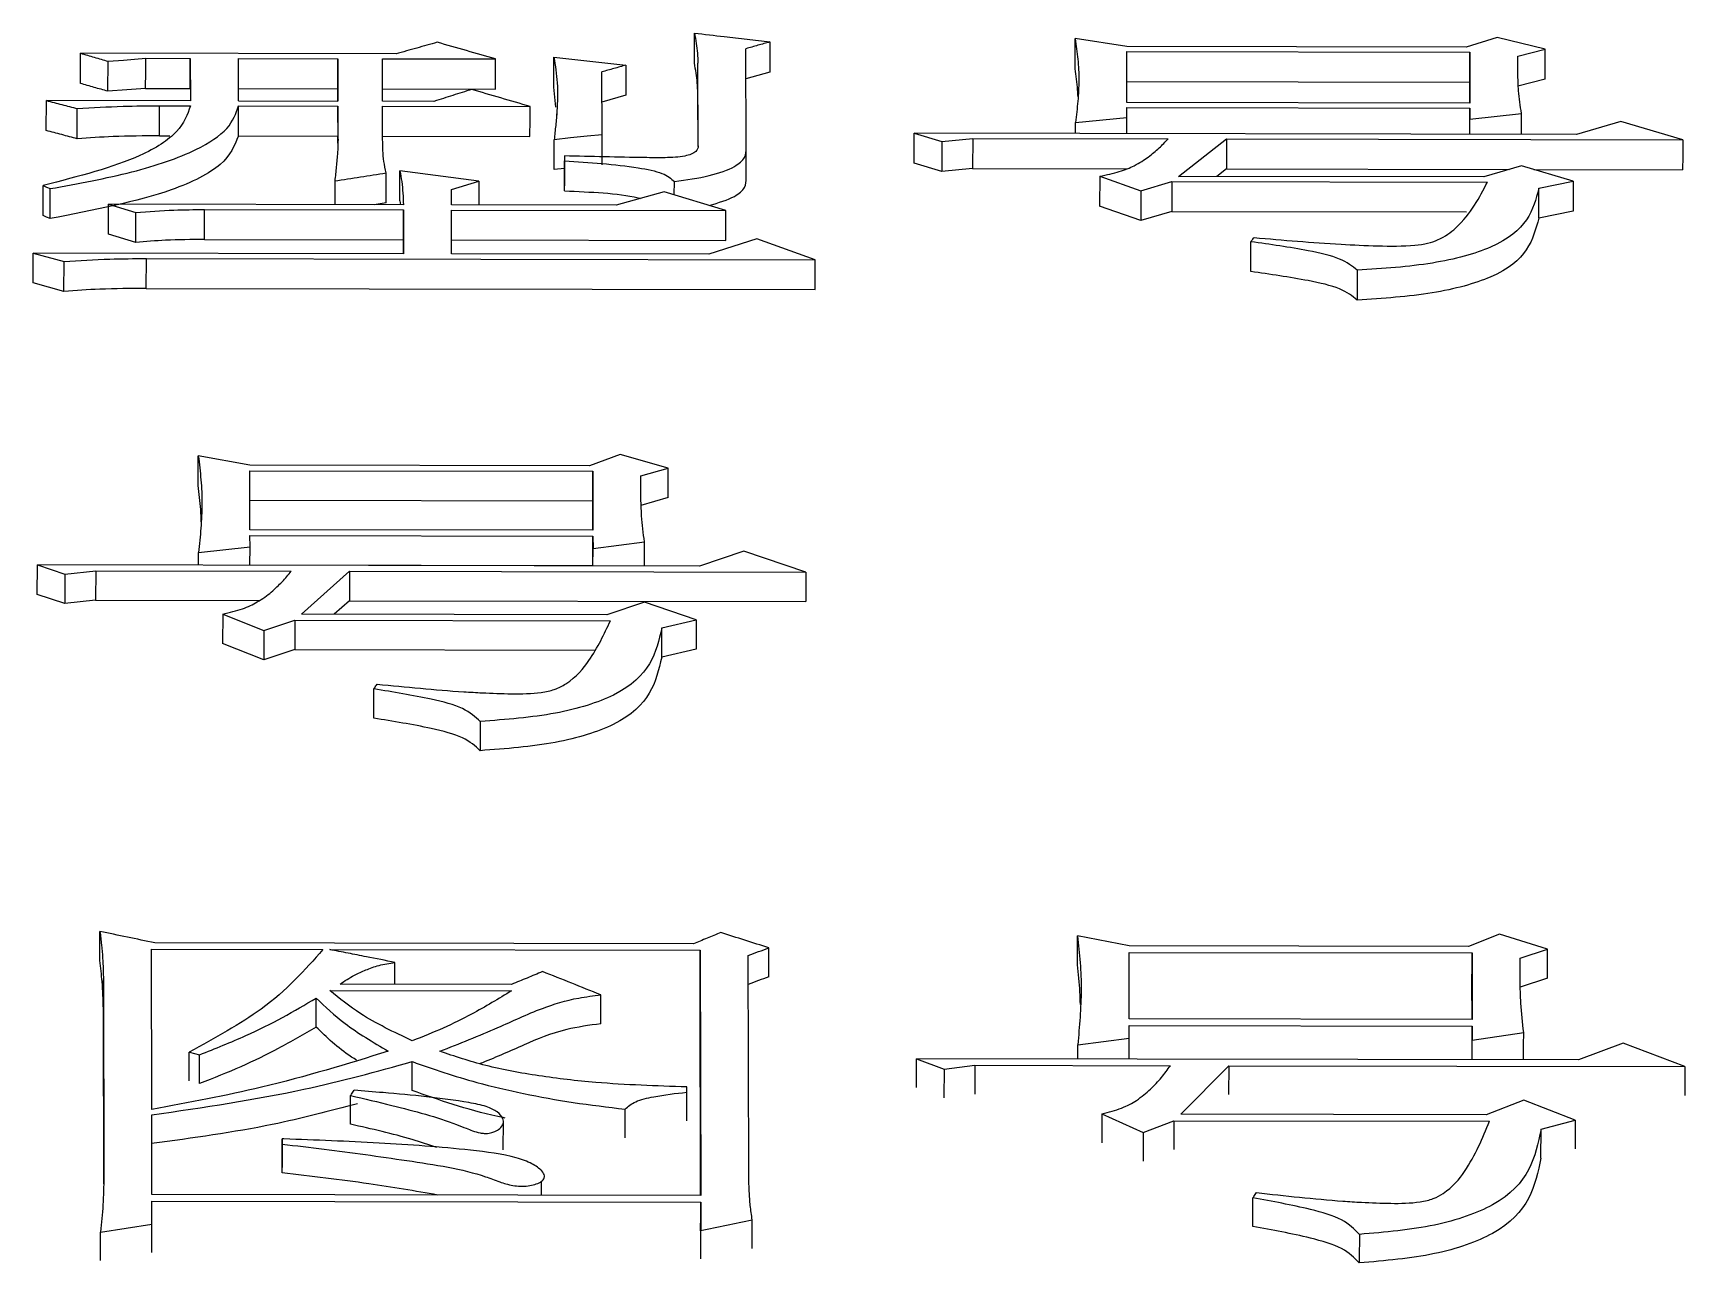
# Model space of a CAD drawing. Header units: millimetres. Extents: x 2271 to 4415, y 823 to 2339.
# Drawn here: x 2764.81 to 2770.02, y 2148.13 to 2152 of the extents above; entities that cross this region are included whole.
import ezdxf

# ---------------------------------------------------------------- set-up
doc = ezdxf.new("R2010")
doc.units = ezdxf.units.MM

msp = doc.modelspace()

# ---------------------------------------------------------------- linework, layer by layer
at = {"color": 7, "linetype": 'Continuous', "lineweight": 25}
for p, q in [((2767.0615, 2151.6407), (2767.0605, 2151.954)), ((2768.2612, 2151.961), (2768.0989, 2151.9859)), ((2769.3321, 2151.959), (2768.2612, 2151.961)), ((2769.4294, 2151.9895), (2769.3321, 2151.959)), ((2769.5809, 2151.9524), (2769.4294, 2151.9895)), ((2769.4945, 2151.931), (2769.5809, 2151.9524)), ((2764.9618, 2151.8446), (2764.962, 2151.9395)), ((2765.9572, 2151.9376), (2764.962, 2151.9395)), ((2765.0484, 2151.8198), (2765.0487, 2151.9146)), ((2765.1676, 2151.9237), (2765.3082, 2151.9234)), ((2765.3082, 2151.9234), (2765.3087, 2151.7896)), ((2765.4597, 2151.9231), (2765.7734, 2151.9226)), ((2765.4601, 2151.7893), (2765.4597, 2151.9231)), ((2765.7732, 2151.8277), (2765.7734, 2151.9226)), ((2765.7734, 2151.9226), (2765.7738, 2151.7887)), ((2765.914, 2151.9223), (2766.271, 2151.9216)), ((2765.9144, 2151.7884), (2765.914, 2151.9223)), ((2766.2707, 2151.8267), (2766.271, 2151.9216)), ((2766.4546, 2151.8325), (2766.4548, 2151.9275)), ((2766.909, 2151.8132), (2766.9092, 2151.9081)), ((2766.9101, 2151.6474), (2766.9092, 2151.9081)), ((2768.2613, 2151.9456), (2769.343, 2151.9436)), ((2768.2618, 2151.7841), (2768.2613, 2151.9456)), ((2769.343, 2151.9436), (2769.3435, 2151.782)), ((2766.6071, 2151.6829), (2766.6064, 2151.8808)), ((2767.1359, 2151.8804), (2767.0603, 2151.8591)), ((2768.261, 2151.8507), (2769.3428, 2151.8487)), ((2769.343, 2151.782), (2769.3428, 2151.8487)), ((2769.5807, 2151.8575), (2769.4942, 2151.8361)), ((2765.1674, 2151.8288), (2765.308, 2151.8285)), ((2765.4594, 2151.8282), (2765.7732, 2151.8277)), ((2765.7733, 2151.7887), (2765.7732, 2151.8277)), ((2765.9138, 2151.8274), (2766.2707, 2151.8267)), ((2766.4614, 2151.7702), (2766.4546, 2151.8325)), ((2766.6819, 2151.8074), (2766.6062, 2151.7859)), ((2766.9095, 2151.6462), (2766.909, 2151.8132)), ((2764.8541, 2151.6957), (2764.8543, 2151.7904)), ((2765.3087, 2151.7896), (2764.8543, 2151.7904)), ((2764.9516, 2151.6704), (2764.9518, 2151.7651)), ((2765.2111, 2151.6793), (2765.2114, 2151.774)), ((2765.2114, 2151.774), (2765.3087, 2151.7739)), ((2765.4599, 2151.6789), (2765.4601, 2151.7736)), ((2765.4601, 2151.7893), (2765.7738, 2151.7887)), ((2765.4601, 2151.7736), (2765.7739, 2151.773)), ((2765.7739, 2151.773), (2765.7736, 2151.6783)), ((2765.7742, 2151.6686), (2765.7739, 2151.773)), ((2766.0767, 2151.7881), (2765.9144, 2151.7884)), ((2765.9145, 2151.7727), (2766.3796, 2151.7719)), ((2765.9148, 2151.6683), (2765.9145, 2151.7727)), ((2769.3435, 2151.782), (2768.2618, 2151.7841)), ((2768.2618, 2151.7684), (2769.3436, 2151.7663)), ((2768.2619, 2151.7369), (2768.2618, 2151.7684)), ((2769.3436, 2151.7663), (2769.3437, 2151.7317)), ((2769.3437, 2151.7317), (2769.5059, 2151.7503)), ((2769.5057, 2151.6839), (2769.5059, 2151.7503)), ((2767.5912, 2151.5929), (2767.5914, 2151.6875)), ((2767.5914, 2151.6875), (2767.678, 2151.6619)), ((2769.6792, 2151.6836), (2767.5914, 2151.6875)), ((2768.0996, 2151.6865), (2768.0997, 2151.7214)), ((2768.0997, 2151.7214), (2768.2619, 2151.7369)), ((2768.2618, 2151.6862), (2768.2619, 2151.7369)), ((2769.3436, 2151.6842), (2769.3437, 2151.7317)), ((2769.8197, 2151.7245), (2769.6792, 2151.6836)), ((2770.0145, 2151.6671), (2769.8197, 2151.7245)), ((2765.2111, 2151.6793), (2765.2439, 2151.6793)), ((2765.4599, 2151.6789), (2765.7736, 2151.6783)), ((2765.7737, 2151.656), (2765.7736, 2151.6783)), ((2765.9143, 2151.678), (2766.3794, 2151.6772)), ((2766.4555, 2151.5728), (2766.4557, 2151.6673)), ((2767.0613, 2151.5462), (2767.0615, 2151.6407)), ((2767.678, 2151.6619), (2767.6778, 2151.5673)), ((2767.678, 2151.6619), (2767.7754, 2151.6712)), ((2767.7754, 2151.6712), (2767.7751, 2151.5767)), ((2767.7754, 2151.6712), (2768.3919, 2151.6701)), ((2768.4248, 2151.5515), (2768.5758, 2151.6697)), ((2768.5758, 2151.6697), (2768.5756, 2151.5752)), ((2768.5758, 2151.6697), (2770.0145, 2151.6671)), ((2766.4883, 2151.6162), (2766.4881, 2151.5217)), ((2766.4881, 2151.5057), (2766.4883, 2151.6002)), ((2766.4883, 2151.6162), (2766.4883, 2151.6002)), ((2767.6778, 2151.5673), (2767.5912, 2151.5929)), ((2769.5064, 2151.5849), (2769.3875, 2151.5497)), ((2769.6688, 2151.5363), (2769.5064, 2151.5849)), ((2765.7638, 2151.5371), (2765.7636, 2151.4625)), ((2766.2181, 2151.5363), (2765.9692, 2151.569)), ((2766.1316, 2151.5106), (2766.2181, 2151.5363)), ((2766.2181, 2151.5363), (2766.2179, 2151.4616)), ((2766.4882, 2151.5761), (2766.4555, 2151.5728)), ((2766.8346, 2151.4931), (2766.8347, 2151.5351)), ((2767.7751, 2151.5767), (2767.6778, 2151.5673)), ((2767.7751, 2151.5767), (2768.2609, 2151.5757)), ((2768.176, 2151.552), (2768.1757, 2151.4576)), ((2768.176, 2151.552), (2768.3059, 2151.5065)), ((2768.3059, 2151.5065), (2768.4032, 2151.5354)), ((2768.4032, 2151.5354), (2768.403, 2151.441)), ((2768.4032, 2151.5354), (2769.3984, 2151.5336)), ((2769.3875, 2151.5497), (2768.4248, 2151.5515)), ((2768.5756, 2151.5752), (2768.5451, 2151.5513)), ((2768.5756, 2151.5752), (2769.4678, 2151.5735)), ((2769.545, 2151.5734), (2770.0143, 2151.5725)), ((2769.5607, 2151.5139), (2769.6688, 2151.5363)), ((2764.8441, 2151.4283), (2764.8443, 2151.5227)), ((2766.1318, 2151.4618), (2766.1316, 2151.5106)), ((2766.4881, 2151.5057), (2766.4881, 2151.5217)), ((2766.8023, 2151.5028), (2766.651, 2151.4608)), ((2766.9972, 2151.4439), (2766.8023, 2151.5028)), ((2768.3059, 2151.5065), (2768.3057, 2151.4121)), ((2769.5604, 2151.4195), (2769.5607, 2151.5139)), ((2765.0498, 2151.3695), (2765.0501, 2151.4638)), ((2765.0501, 2151.4638), (2765.1367, 2151.4376)), ((2765.9804, 2151.4621), (2765.0501, 2151.4638)), ((2765.1365, 2151.3433), (2765.1367, 2151.4376)), ((2765.3528, 2151.3527), (2765.353, 2151.447)), ((2765.353, 2151.447), (2765.9804, 2151.4458)), ((2765.9257, 2151.4682), (2765.8879, 2151.4623)), ((2765.969, 2151.4746), (2765.9711, 2151.4621)), ((2765.9804, 2151.4458), (2765.9808, 2151.3077)), ((2766.651, 2151.4608), (2766.1318, 2151.4618)), ((2766.1318, 2151.4455), (2766.9972, 2151.4439)), ((2766.1323, 2151.3074), (2766.1318, 2151.4455)), ((2768.3057, 2151.4121), (2768.1757, 2151.4576)), ((2768.403, 2151.441), (2768.3057, 2151.4121)), ((2768.403, 2151.441), (2769.3329, 2151.4393)), ((2769.6686, 2151.4419), (2769.5605, 2151.4195)), ((2765.1365, 2151.3433), (2765.0498, 2151.3695)), ((2765.3528, 2151.3527), (2765.9802, 2151.3515)), ((2765.9803, 2151.3077), (2765.9802, 2151.3515)), ((2766.1316, 2151.3512), (2766.997, 2151.3496)), ((2767.0948, 2151.3551), (2766.9435, 2151.3059)), ((2767.2789, 2151.2886), (2767.0948, 2151.3551)), ((2764.8123, 2151.2157), (2764.8125, 2151.3098)), ((2764.8125, 2151.3098), (2764.91, 2151.2831)), ((2765.9808, 2151.3077), (2764.8125, 2151.3098)), ((2764.9097, 2151.189), (2764.91, 2151.2831)), ((2765.1693, 2151.1985), (2765.1696, 2151.2926)), ((2765.1696, 2151.2926), (2767.2789, 2151.2886)), ((2766.9435, 2151.3059), (2766.1323, 2151.3074)), ((2764.9097, 2151.189), (2764.8123, 2151.2157)), ((2765.1693, 2151.1985), (2767.2787, 2151.1946)), ((2765.4958, 2150.6416), (2765.3335, 2150.6702)), ((2766.664, 2150.6748), (2766.5668, 2150.6396)), ((2766.8156, 2150.6321), (2766.664, 2150.6748)), ((2766.5668, 2150.6396), (2765.4958, 2150.6416)), ((2765.4959, 2150.6239), (2766.5776, 2150.6219)), ((2765.4964, 2150.4379), (2765.4959, 2150.6239)), ((2766.5776, 2150.6219), (2766.5781, 2150.4359)), ((2766.7291, 2150.6074), (2766.8156, 2150.6321)), ((2765.4957, 2150.5307), (2766.5774, 2150.5287)), ((2766.5776, 2150.4359), (2766.5774, 2150.5287)), ((2766.8153, 2150.5389), (2766.7289, 2150.5142)), ((2766.5781, 2150.4359), (2765.4964, 2150.4379)), ((2765.4964, 2150.4199), (2766.5781, 2150.4179)), ((2765.4965, 2150.3837), (2765.4964, 2150.4199)), ((2766.5781, 2150.4179), (2766.5782, 2150.3781)), ((2766.5782, 2150.3781), (2766.7404, 2150.3995)), ((2765.3342, 2150.3259), (2765.3343, 2150.3659)), ((2765.3343, 2150.3659), (2765.4965, 2150.3837)), ((2765.4963, 2150.3256), (2765.4965, 2150.3837)), ((2766.5781, 2150.3236), (2766.5782, 2150.3781)), ((2767.0542, 2150.3699), (2766.9137, 2150.3229)), ((2767.2491, 2150.3041), (2767.0542, 2150.3699)), ((2764.8257, 2150.234), (2764.826, 2150.3268)), ((2764.826, 2150.3268), (2764.9126, 2150.2975)), ((2766.9137, 2150.3229), (2764.826, 2150.3268)), ((2764.9126, 2150.2975), (2764.9123, 2150.2047)), ((2764.9126, 2150.2975), (2765.0099, 2150.3083)), ((2765.0099, 2150.3083), (2765.0097, 2150.2155)), ((2765.0099, 2150.3083), (2765.6265, 2150.3071)), ((2765.4963, 2150.3269), (2766.5779, 2150.3249)), ((2765.6593, 2150.1713), (2765.8104, 2150.3068)), ((2765.8104, 2150.3068), (2765.8101, 2150.214)), ((2765.8104, 2150.3068), (2767.2491, 2150.3041)), ((2766.5779, 2150.3236), (2766.5779, 2150.3249)), ((2764.9123, 2150.2047), (2764.8257, 2150.234)), ((2765.0097, 2150.2155), (2764.9123, 2150.2047)), ((2765.0097, 2150.2155), (2765.5257, 2150.2145)), ((2765.8101, 2150.214), (2765.7622, 2150.1711)), ((2765.8101, 2150.214), (2767.2488, 2150.2113)), ((2766.7409, 2150.2098), (2766.622, 2150.1695)), ((2766.9033, 2150.1542), (2766.7409, 2150.2098)), ((2765.4104, 2150.1717), (2765.4102, 2150.0791)), ((2765.4105, 2150.1717), (2765.5404, 2150.1197)), ((2765.5404, 2150.1197), (2765.6377, 2150.1528)), ((2765.6377, 2150.1528), (2765.6374, 2150.0602)), ((2765.6377, 2150.1528), (2766.6329, 2150.151)), ((2766.622, 2150.1695), (2765.6593, 2150.1713)), ((2766.7949, 2150.0359), (2766.7952, 2150.1285)), ((2766.7952, 2150.1285), (2766.9033, 2150.1542)), ((2765.5402, 2150.0271), (2765.4102, 2150.0791)), ((2765.5404, 2150.1197), (2765.5402, 2150.0271)), ((2765.6374, 2150.0602), (2765.5402, 2150.0271)), ((2765.6374, 2150.0602), (2766.5831, 2150.0585)), ((2766.903, 2150.0616), (2766.7949, 2150.0359)), ((2766.8947, 2149.1321), (2765.1963, 2149.1353)), ((2768.2685, 2149.1256), (2768.1061, 2149.1578)), ((2769.4366, 2149.1633), (2769.3394, 2149.1236)), ((2769.5882, 2149.1151), (2769.4366, 2149.1633)), ((2765.1856, 2149.1153), (2765.7265, 2149.1143)), ((2765.1865, 2148.6099), (2765.1856, 2149.1153)), ((2765.7481, 2149.1142), (2766.9163, 2149.1121)), ((2766.9163, 2149.1121), (2766.9178, 2148.339)), ((2767.0691, 2148.4144), (2767.0678, 2149.0957)), ((2769.3394, 2149.1236), (2768.2685, 2149.1256)), ((2768.2685, 2149.1055), (2769.3502, 2149.1035)), ((2768.2689, 2148.8956), (2768.2685, 2149.1055)), ((2769.3502, 2149.1035), (2769.3506, 2148.8936)), ((2769.5017, 2149.0872), (2769.5882, 2149.1151)), ((2765.0341, 2148.928), (2765.0343, 2149.0191)), ((2765.0343, 2149.0191), (2765.0355, 2148.3972)), ((2765.7484, 2148.9855), (2766.3216, 2148.9844)), ((2766.3216, 2149.0046), (2765.7807, 2149.0056)), ((2766.9173, 2148.339), (2766.9161, 2149.0208)), ((2769.3502, 2148.8936), (2769.35, 2149.0123)), ((2769.5879, 2149.0238), (2769.5015, 2148.996)), ((2765.0351, 2148.3763), (2765.0341, 2148.928)), ((2765.7049, 2148.8702), (2765.7051, 2148.9613)), ((2766.603, 2148.8806), (2766.6032, 2148.9716)), ((2769.3506, 2148.8936), (2768.2689, 2148.8956)), ((2768.2689, 2148.8753), (2769.3507, 2148.8733)), ((2768.269, 2148.8345), (2768.2689, 2148.8753)), ((2768.1068, 2148.8144), (2768.269, 2148.8345)), ((2768.2688, 2148.7691), (2768.269, 2148.8345)), ((2769.3506, 2148.767), (2769.3508, 2148.8284)), ((2769.3507, 2148.8733), (2769.3508, 2148.8284)), ((2769.3508, 2148.8284), (2769.513, 2148.8526)), ((2765.3049, 2148.7002), (2765.3051, 2148.791)), ((2767.5982, 2148.6796), (2767.5985, 2148.7703)), ((2767.5985, 2148.7703), (2767.6851, 2148.7373)), ((2769.6862, 2148.7664), (2767.5985, 2148.7703)), ((2768.1067, 2148.7694), (2768.1068, 2148.8144)), ((2769.8267, 2148.8194), (2769.6862, 2148.7664)), ((2770.0216, 2148.7453), (2769.8267, 2148.8194)), ((2766.008, 2148.6702), (2766.0083, 2148.761)), ((2767.6851, 2148.7373), (2767.6848, 2148.6466)), ((2767.6851, 2148.7373), (2767.7824, 2148.7494)), ((2767.7824, 2148.7494), (2767.7822, 2148.6587)), ((2767.7824, 2148.7494), (2768.399, 2148.7483)), ((2768.4317, 2148.5955), (2768.5829, 2148.748)), ((2768.5829, 2148.748), (2768.5826, 2148.6572)), ((2768.5829, 2148.748), (2770.0216, 2148.7453)), ((2766.8739, 2148.6646), (2766.8739, 2148.6812)), ((2766.8737, 2148.574), (2766.8739, 2148.6646)), ((2769.5134, 2148.6391), (2769.3945, 2148.5937)), ((2769.6757, 2148.5766), (2769.5134, 2148.6391)), ((2765.187, 2148.3422), (2765.1865, 2148.5933)), ((2766.2953, 2148.4825), (2766.2956, 2148.5735)), ((2768.1829, 2148.596), (2768.1827, 2148.5054)), ((2768.1829, 2148.596), (2768.3128, 2148.5375)), ((2768.3128, 2148.5375), (2768.4101, 2148.5748)), ((2768.4101, 2148.5748), (2768.4099, 2148.4842)), ((2768.4101, 2148.5748), (2769.4053, 2148.5729)), ((2769.3945, 2148.5937), (2768.4317, 2148.5955)), ((2769.5676, 2148.5477), (2769.6757, 2148.5766)), ((2765.5977, 2148.5176), (2765.5975, 2148.4272)), ((2765.5978, 2148.501), (2765.5977, 2148.5176)), ((2768.3128, 2148.5375), (2768.3126, 2148.4471)), ((2769.5674, 2148.4572), (2769.5676, 2148.5477)), ((2765.5975, 2148.4106), (2765.5978, 2148.501)), ((2766.4156, 2148.417), (2766.4156, 2148.4179)), ((2766.4153, 2148.3399), (2766.4155, 2148.3845)), ((2766.9178, 2148.339), (2765.187, 2148.3422)), ((2765.187, 2148.3211), (2766.9178, 2148.3179)), ((2765.1872, 2148.2491), (2765.187, 2148.3211)), ((2766.9178, 2148.3179), (2766.9179, 2148.2289)), ((2765.0247, 2148.134), (2765.0249, 2148.2239)), ((2766.9177, 2148.139), (2766.9179, 2148.2289))]:
    msp.add_line(p, q, dxfattribs=at)
at = {"color": 7, "linetype": 'Continuous', "lineweight": 25, "flags": 128}
for points in [[(2766.8979, 2151.9084), (2766.898, 2151.9616), (2766.8981, 2152.0034)], [(2767.1362, 2151.9754), (2767.136, 2151.9222), (2767.1359, 2151.8804)], [(2768.0986, 2151.8909), (2768.0988, 2151.9441), (2768.0989, 2151.9859)], [(2769.5807, 2151.8575), (2769.5808, 2151.9106), (2769.5809, 2151.9524)], [(2765.0487, 2151.9146), (2765.0972, 2151.9183), (2765.1324, 2151.921), (2765.1676, 2151.9237)], [(2765.1674, 2151.8288), (2765.1675, 2151.8819), (2765.1676, 2151.9237)], [(2765.308, 2151.8285), (2765.3081, 2151.8817), (2765.3082, 2151.9234)], [(2766.4548, 2151.9275), (2766.5494, 2151.917), (2766.6158, 2151.9097), (2766.6821, 2151.9023)], [(2766.6821, 2151.9023), (2766.682, 2151.8492), (2766.6819, 2151.8074)], [(2769.3428, 2151.8487), (2769.3429, 2151.9019), (2769.343, 2151.9436)], [(2765.1674, 2151.8288), (2765.1079, 2151.8243), (2765.0484, 2151.8198)], [(2766.3794, 2151.6772), (2766.3795, 2151.7302), (2766.3796, 2151.7719)], [(2769.3434, 2151.6842), (2769.3435, 2151.7247), (2769.3436, 2151.7663)], [(2766.6071, 2151.6829), (2766.5595, 2151.678), (2766.5076, 2151.6727), (2766.4557, 2151.6673)], [(2766.6068, 2151.5884), (2766.607, 2151.6413), (2766.6071, 2151.6829)], [(2770.0145, 2151.6671), (2770.0144, 2151.6141), (2770.0143, 2151.5725)], [(2765.9257, 2151.4682), (2765.9259, 2151.5211), (2765.926, 2151.5626)], [(2765.969, 2151.4746), (2765.9691, 2151.5274), (2765.9692, 2151.569)], [(2769.6688, 2151.5363), (2769.6687, 2151.4834), (2769.6686, 2151.4419)], [(2764.8444, 2151.5227), (2764.8552, 2151.5178), (2764.866, 2151.5129)], [(2764.8658, 2151.4185), (2764.8659, 2151.453), (2764.8659, 2151.4829), (2764.866, 2151.5129)], [(2764.8658, 2151.4185), (2764.855, 2151.4234), (2764.8441, 2151.4283)], [(2765.9802, 2151.3515), (2765.9803, 2151.4043), (2765.9804, 2151.4458)], [(2766.997, 2151.3496), (2766.9971, 2151.4024), (2766.9972, 2151.4439)], [(2768.6523, 2151.2515), (2768.6524, 2151.2897), (2768.6525, 2151.3177), (2768.6526, 2151.3456)], [(2767.2787, 2151.1946), (2767.2788, 2151.2473), (2767.2789, 2151.2886)], [(2768.9881, 2151.2555), (2768.9881, 2151.2275), (2768.988, 2151.1995), (2768.9879, 2151.1615)], [(2765.3333, 2150.577), (2765.3334, 2150.6292), (2765.3335, 2150.6702)], [(2766.5774, 2150.5287), (2766.5775, 2150.5809), (2766.5776, 2150.6219)], [(2766.8153, 2150.5389), (2766.8155, 2150.5911), (2766.8156, 2150.6321)], [(2766.5779, 2150.3249), (2766.578, 2150.377), (2766.5781, 2150.4179)], [(2766.7402, 2150.3233), (2766.7403, 2150.3586), (2766.7404, 2150.3995)], [(2767.2491, 2150.3041), (2767.2489, 2150.2521), (2767.2488, 2150.2113)], [(2766.9033, 2150.1542), (2766.9031, 2150.1023), (2766.903, 2150.0616)], [(2765.8867, 2149.8437), (2765.8868, 2149.8812), (2765.8869, 2149.9086), (2765.887, 2149.936)], [(2766.2225, 2149.8333), (2766.2224, 2149.8059), (2766.2224, 2149.7785), (2766.2223, 2149.7412)], [(2765.023, 2149.0802), (2765.0231, 2149.1314), (2765.0232, 2149.1716)], [(2768.1059, 2149.0665), (2768.106, 2149.1177), (2768.1061, 2149.1578)], [(2766.9161, 2149.0208), (2766.9162, 2149.0719), (2766.9163, 2149.1121)], [(2767.1324, 2149.0284), (2767.1326, 2149.0795), (2767.1327, 2149.1197)], [(2769.35, 2149.0123), (2769.3501, 2149.0634), (2769.3502, 2149.1035)], [(2769.5879, 2149.0238), (2769.5881, 2149.0749), (2769.5882, 2149.1151)], [(2765.9535, 2149.0053), (2765.9536, 2149.0281), (2765.9537, 2149.0737)], [(2769.3504, 2148.7824), (2769.3506, 2148.8333), (2769.3507, 2148.8733)], [(2769.5127, 2148.7667), (2769.5129, 2148.8126), (2769.513, 2148.8526)], [(2765.3052, 2148.791), (2765.3214, 2148.7868), (2765.3376, 2148.7827)], [(2765.3374, 2148.6919), (2765.3375, 2148.7428), (2765.3376, 2148.7827)], [(2770.0216, 2148.7453), (2770.0214, 2148.6944), (2770.0213, 2148.6546)], [(2765.8136, 2148.5636), (2765.8137, 2148.6004), (2765.8138, 2148.6273), (2765.8138, 2148.6542)], [(2766.6791, 2148.5207), (2766.6792, 2148.5659), (2766.6793, 2148.6112)], [(2769.6757, 2148.5766), (2769.6756, 2148.5259), (2769.6755, 2148.4861)], [(2766.9176, 2148.2278), (2766.9177, 2148.2782), (2766.9178, 2148.3179)], [(2768.6591, 2148.2413), (2768.6592, 2148.2779), (2768.6593, 2148.3047), (2768.6593, 2148.3315)], [(2767.0799, 2148.1725), (2767.08, 2148.2229), (2767.0801, 2148.2625)], [(2765.0249, 2148.2239), (2765.106, 2148.2365), (2765.1872, 2148.2491)], [(2765.1869, 2148.1591), (2765.187, 2148.2095), (2765.1872, 2148.2491)], [(2768.9949, 2148.2165), (2768.9948, 2148.1898), (2768.9947, 2148.163), (2768.9946, 2148.1265)]]:
    msp.add_lwpolyline(points, dxfattribs=at)
at = {"color": 7, "linetype": 'Continuous', "lineweight": 25}
for points, knots in [([(2766.8981, 2152.0034), (2766.9002, 2151.9926), (2766.9043, 2151.9714), (2766.9076, 2151.9396), (2766.9087, 2151.9186), (2766.9092, 2151.9081)], [0, 0, 0, 0, 0.342501, 0.6712, 1, 1, 1, 1]), ([(2766.8981, 2152.0034), (2766.9294, 2151.9997), (2766.9847, 2151.9932), (2767.064, 2151.9839), (2767.1121, 2151.9782), (2767.1362, 2151.9754)], [0, 0, 0, 0, 0.394054, 0.697027, 1, 1, 1, 1]), ([(2766.0869, 2151.9743), (2766.0653, 2151.9682), (2766.0221, 2151.956), (2765.9788, 2151.9438), (2765.9572, 2151.9376)], [0, 0, 0, 0, 0.500001, 1, 1, 1, 1]), ([(2766.271, 2151.9216), (2766.2403, 2151.9304), (2766.1789, 2151.948), (2766.1176, 2151.9655), (2766.0869, 2151.9743)], [0, 0, 0, 0, 0.5, 1, 1, 1, 1]), ([(2767.1362, 2151.9754), (2767.1299, 2151.9736), (2767.1173, 2151.9701), (2767.0983, 2151.9647), (2767.0794, 2151.9594), (2767.0668, 2151.9558), (2767.0605, 2151.954)], [0, 0, 0, 0, 0.25, 0.5, 0.75, 1, 1, 1, 1]), ([(2768.0989, 2151.9859), (2768.1019, 2151.9642), (2768.1081, 2151.9208), (2768.1114, 2151.8549), (2768.1076, 2151.7885), (2768.1023, 2151.7437), (2768.0997, 2151.7214)], [0, 0, 0, 0, 0.249584, 0.499194, 0.74954, 1, 1, 1, 1]), ([(2764.962, 2151.9395), (2764.9765, 2151.9354), (2765.0053, 2151.9271), (2765.0342, 2151.9188), (2765.0487, 2151.9146)], [0, 0, 0, 0, 0.500001, 1, 1, 1, 1]), ([(2766.4548, 2151.9275), (2766.4591, 2151.9005), (2766.4679, 2151.8443), (2766.466, 2151.7723), (2766.4606, 2151.7125), (2766.4573, 2151.6824), (2766.4557, 2151.6673)], [0, 0, 0, 0, 0.314792, 0.657213, 0.8286, 1, 1, 1, 1]), ([(2766.6821, 2151.9023), (2766.6758, 2151.9005), (2766.6632, 2151.8969), (2766.6443, 2151.8915), (2766.6254, 2151.8862), (2766.6127, 2151.8826), (2766.6064, 2151.8808)], [0, 0, 0, 0, 0.25, 0.5, 0.75, 1, 1, 1, 1]), ([(2766.909, 2151.8132), (2766.9084, 2151.8242), (2766.9073, 2151.8457), (2766.9038, 2151.8774), (2766.8999, 2151.8981), (2766.8979, 2151.9084)], [0, 0, 0, 0, 0.346376, 0.673118, 1, 1, 1, 1]), ([(2769.5059, 2151.7503), (2769.5024, 2151.7741), (2769.4962, 2151.8164), (2769.4943, 2151.8766), (2769.4944, 2151.9129), (2769.4945, 2151.931)], [0, 0, 0, 0, 0.39197, 0.69595, 1, 1, 1, 1]), ([(2765.0484, 2151.8198), (2765.034, 2151.8239), (2765.0051, 2151.8322), (2764.9762, 2151.8404), (2764.9618, 2151.8446)], [0, 0, 0, 0, 0.500001, 1, 1, 1, 1]), ([(2768.1076, 2151.8027), (2768.1073, 2151.8101), (2768.1059, 2151.8397), (2768.1018, 2151.869), (2768.0986, 2151.8909)], [0, 0, 0, 0, 0.250539, 1, 1, 1, 1]), ([(2766.1956, 2151.8255), (2766.1758, 2151.8193), (2766.1361, 2151.8068), (2766.0965, 2151.7944), (2766.0767, 2151.7881)], [0, 0, 0, 0, 0.500001, 1, 1, 1, 1]), ([(2766.3796, 2151.7719), (2766.349, 2151.7808), (2766.2876, 2151.7987), (2766.2262, 2151.8166), (2766.1956, 2151.8255)], [0, 0, 0, 0, 0.5, 1, 1, 1, 1]), ([(2765.3087, 2151.7739), (2765.2988, 2151.7465), (2765.2787, 2151.6913), (2765.1354, 2151.5981), (2764.9555, 2151.5515), (2764.8443, 2151.5227)], [0, 0, 0, 0, 0.273464, 0.551009, 1, 1, 1, 1]), ([(2764.8543, 2151.7904), (2764.8706, 2151.7862), (2764.9031, 2151.7778), (2764.9355, 2151.7693), (2764.9518, 2151.7651)], [0, 0, 0, 0, 0.5, 1, 1, 1, 1]), ([(2764.866, 2151.5129), (2764.955, 2151.5291), (2765.1306, 2151.561), (2765.3234, 2151.6276), (2765.4356, 2151.7013), (2765.452, 2151.7496), (2765.4601, 2151.7736)], [0, 0, 0, 0, 0.289657, 0.571456, 0.787204, 1, 1, 1, 1]), ([(2764.9518, 2151.7651), (2764.9997, 2151.7681), (2765.0854, 2151.7735), (2765.1728, 2151.7739), (2765.2114, 2151.774)], [0, 0, 0, 0, 0.5592, 1, 1, 1, 1]), ([(2766.4643, 2151.7611), (2766.4643, 2151.7612), (2766.4643, 2151.762), (2766.464, 2151.7512), (2766.4634, 2151.7432), (2766.463, 2151.7382)], [0, 0, 0, 0, 0.073887, 0.414994, 1, 1, 1, 1]), ([(2764.9516, 2151.6704), (2764.9353, 2151.6746), (2764.9028, 2151.6831), (2764.8704, 2151.6915), (2764.8541, 2151.6957)], [0, 0, 0, 0, 0.500001, 1, 1, 1, 1]), ([(2765.4599, 2151.6789), (2765.4475, 2151.6484), (2765.4224, 2151.5867), (2765.2253, 2151.4878), (2765.0033, 2151.445), (2764.8658, 2151.4185)], [0, 0, 0, 0, 0.27123, 0.548484, 1, 1, 1, 1]), ([(2765.2111, 2151.6793), (2765.1621, 2151.679), (2765.0746, 2151.6785), (2764.9891, 2151.6729), (2764.9516, 2151.6704)], [0, 0, 0, 0, 0.560746, 1, 1, 1, 1]), ([(2765.7742, 2151.6686), (2765.7738, 2151.6547), (2765.773, 2151.626), (2765.7686, 2151.5822), (2765.7654, 2151.5521), (2765.7638, 2151.5371)], [0, 0, 0, 0, 0.318395, 0.659185, 1, 1, 1, 1]), ([(2765.926, 2151.5626), (2765.9233, 2151.5746), (2765.9181, 2151.5983), (2765.9154, 2151.6335), (2765.915, 2151.6567), (2765.9148, 2151.6683)], [0, 0, 0, 0, 0.338395, 0.669103, 1, 1, 1, 1]), ([(2766.9101, 2151.6474), (2766.9092, 2151.6414), (2766.9076, 2151.6293), (2766.8689, 2151.6127), (2766.8042, 2151.6099), (2766.6783, 2151.6115), (2766.5724, 2151.6141), (2766.4883, 2151.6162)], [0, 0, 0, 0, 0.110716, 0.223974, 0.35482, 0.487804, 1, 1, 1, 1]), ([(2766.8347, 2151.5351), (2766.8728, 2151.5406), (2766.9478, 2151.5513), (2767.0256, 2151.5793), (2767.0609, 2151.6109), (2767.0613, 2151.6308), (2767.0615, 2151.6407)], [0, 0, 0, 0, 0.2915358, 0.5725288, 0.7872385, 1, 1, 1, 1]), ([(2768.176, 2151.552), (2768.1976, 2151.5565), (2768.2404, 2151.5652), (2768.2908, 2151.5868), (2768.3301, 2151.6124), (2768.3645, 2151.641), (2768.3828, 2151.6604), (2768.3919, 2151.6701)], [0, 0, 0, 0, 0.176065, 0.348002, 0.566634, 0.783694, 1, 1, 1, 1]), ([(2766.4883, 2151.6002), (2766.5674, 2151.5953), (2766.6766, 2151.5885), (2766.8027, 2151.5634), (2766.8242, 2151.5444), (2766.8347, 2151.5351)], [0, 0, 0, 0, 0.573316, 0.79235, 1, 1, 1, 1]), ([(2765.7638, 2151.5371), (2765.7908, 2151.5414), (2765.8449, 2151.5499), (2765.8989, 2151.5584), (2765.926, 2151.5626)], [0, 0, 0, 0, 0.5000008, 1, 1, 1, 1]), ([(2765.9692, 2151.569), (2765.9712, 2151.5578), (2765.9755, 2151.5344), (2765.9788, 2151.4988), (2765.9798, 2151.4743), (2765.9804, 2151.4621)], [0, 0, 0, 0, 0.3172732, 0.6585793, 1, 1, 1, 1]), ([(2766.9447, 2151.4598), (2766.9742, 2151.4687), (2767.0263, 2151.4845), (2767.0605, 2151.5165), (2767.061, 2151.5363), (2767.0613, 2151.5462)], [0, 0, 0, 0, 0.395287, 0.699044, 1, 1, 1, 1]), ([(2768.6633, 2151.3588), (2768.7542, 2151.3508), (2768.8828, 2151.3395), (2769.0525, 2151.3321), (2769.1474, 2151.331), (2769.212, 2151.34), (2769.2616, 2151.3576), (2769.3417, 2151.4223), (2769.3735, 2151.4847), (2769.3984, 2151.5336)], [0, 0, 0, 0, 0.238484, 0.337767, 0.437779, 0.475122, 0.512592, 0.618724, 1, 1, 1, 1]), ([(2766.4881, 2151.5057), (2766.5712, 2151.5025), (2766.6577, 2151.4991), (2766.7256, 2151.4829), (2766.7283, 2151.4823)], [0, 0, 0, 0, 0.9611, 1, 1, 1, 1]), ([(2769.5607, 2151.5139), (2769.5428, 2151.4463), (2769.5175, 2151.3512), (2769.2285, 2151.2715), (2769.0695, 2151.2609), (2768.9881, 2151.2555)], [0, 0, 0, 0, 0.544628, 0.767125, 1, 1, 1, 1]), ([(2765.1367, 2151.4376), (2765.1764, 2151.4407), (2765.2476, 2151.4464), (2765.3207, 2151.4468), (2765.353, 2151.447)], [0, 0, 0, 0, 0.558835, 1, 1, 1, 1]), ([(2769.5605, 2151.4195), (2769.5425, 2151.352), (2769.5172, 2151.2569), (2769.2282, 2151.1774), (2769.0692, 2151.1669), (2768.9879, 2151.1615)], [0, 0, 0, 0, 0.544404, 0.766964, 1, 1, 1, 1]), ([(2765.3528, 2151.3527), (2765.3117, 2151.3524), (2765.2385, 2151.3518), (2765.1676, 2151.3459), (2765.1365, 2151.3433)], [0, 0, 0, 0, 0.561086, 1, 1, 1, 1]), ([(2768.6526, 2151.3456), (2768.6534, 2151.3467), (2768.6557, 2151.3495), (2768.6593, 2151.3539), (2768.662, 2151.3572), (2768.6633, 2151.3588)], [0, 0, 0, 0, 0.249993, 0.625002, 1, 1, 1, 1]), ([(2768.9881, 2151.2555), (2768.9725, 2151.2682), (2768.9404, 2151.2941), (2768.8128, 2151.3229), (2768.7137, 2151.337), (2768.6526, 2151.3456)], [0, 0, 0, 0, 0.2676, 0.548585, 1, 1, 1, 1]), ([(2764.91, 2151.2831), (2764.9579, 2151.2863), (2765.0436, 2151.292), (2765.131, 2151.2924), (2765.1696, 2151.2926)], [0, 0, 0, 0, 0.5592, 1, 1, 1, 1]), ([(2768.9879, 2151.1615), (2768.9722, 2151.1741), (2768.9401, 2151.2), (2768.8126, 2151.2288), (2768.7134, 2151.2428), (2768.6523, 2151.2515)], [0, 0, 0, 0, 0.2674652, 0.5484575, 1, 1, 1, 1]), ([(2765.1693, 2151.1985), (2765.1203, 2151.1982), (2765.0328, 2151.1976), (2764.9473, 2151.1917), (2764.9097, 2151.189)], [0, 0, 0, 0, 0.560746, 1, 1, 1, 1]), ([(2765.3335, 2150.6702), (2765.3366, 2150.6452), (2765.3427, 2150.5952), (2765.346, 2150.5193), (2765.3422, 2150.443), (2765.3369, 2150.3916), (2765.3343, 2150.3659)], [0, 0, 0, 0, 0.2495838, 0.499194, 0.74954, 1, 1, 1, 1]), ([(2766.7404, 2150.3995), (2766.737, 2150.4268), (2766.7308, 2150.4754), (2766.7289, 2150.5447), (2766.729, 2150.5865), (2766.7291, 2150.6074)], [0, 0, 0, 0, 0.39197, 0.69595, 1, 1, 1, 1]), ([(2765.3428, 2150.463), (2765.3423, 2150.4757), (2765.3409, 2150.5139), (2765.3363, 2150.5517), (2765.3333, 2150.577)], [0, 0, 0, 0, 0.3315552, 1, 1, 1, 1]), ([(2765.4104, 2150.1717), (2765.4321, 2150.1768), (2765.4749, 2150.1869), (2765.5253, 2150.2116), (2765.5646, 2150.241), (2765.5991, 2150.2737), (2765.6174, 2150.296), (2765.6265, 2150.3071)], [0, 0, 0, 0, 0.176065, 0.348002, 0.566634, 0.783694, 1, 1, 1, 1]), ([(2765.8977, 2149.951), (2765.9883, 2149.942), (2766.0978, 2149.9311), (2766.2403, 2149.9228), (2766.3214, 2149.9199), (2766.4016, 2149.9211), (2766.4616, 2149.9339), (2766.5216, 2149.9674), (2766.5817, 2150.0415), (2766.6132, 2150.109), (2766.6329, 2150.151)], [0, 0, 0, 0, 0.23813, 0.287988, 0.366961, 0.446683, 0.487555, 0.537236, 0.712014, 1, 1, 1, 1]), ([(2766.7952, 2150.1285), (2766.7772, 2150.0513), (2766.7519, 2149.9425), (2766.4629, 2149.8516), (2766.3039, 2149.8395), (2766.2225, 2149.8333)], [0, 0, 0, 0, 0.544628, 0.767125, 1, 1, 1, 1]), ([(2766.7949, 2150.0359), (2766.7769, 2149.9588), (2766.7516, 2149.8501), (2766.4626, 2149.7594), (2766.3036, 2149.7473), (2766.2223, 2149.7412)], [0, 0, 0, 0, 0.544404, 0.766964, 1, 1, 1, 1]), ([(2765.887, 2149.936), (2765.8879, 2149.9373), (2765.8901, 2149.9404), (2765.8937, 2149.9454), (2765.8964, 2149.9492), (2765.8977, 2149.951)], [0, 0, 0, 0, 0.2499925, 0.6250015, 1, 1, 1, 1]), ([(2766.2225, 2149.8333), (2766.2069, 2149.8478), (2766.1748, 2149.8773), (2766.0472, 2149.9101), (2765.9481, 2149.9261), (2765.887, 2149.936)], [0, 0, 0, 0, 0.2676, 0.548585, 1, 1, 1, 1]), ([(2766.2223, 2149.7412), (2766.2066, 2149.7555), (2766.1745, 2149.7851), (2766.047, 2149.8178), (2765.9478, 2149.8338), (2765.8867, 2149.8437)], [0, 0, 0, 0, 0.267465, 0.548458, 1, 1, 1, 1]), ([(2765.0232, 2149.1716), (2765.025, 2149.1575), (2765.0285, 2149.1293), (2765.0326, 2149.0785), (2765.0337, 2149.0417), (2765.0343, 2149.0191)], [0, 0, 0, 0, 0.278679, 0.557368, 1, 1, 1, 1]), ([(2765.1963, 2149.1353), (2765.1675, 2149.1413), (2765.1098, 2149.1534), (2765.0521, 2149.1655), (2765.0232, 2149.1716)], [0, 0, 0, 0, 0.500001, 1, 1, 1, 1]), ([(2766.9811, 2149.1679), (2766.9667, 2149.162), (2766.9379, 2149.15), (2766.9091, 2149.1381), (2766.8947, 2149.1321)], [0, 0, 0, 0, 0.500002, 1, 1, 1, 1]), ([(2767.1327, 2149.1197), (2767.1074, 2149.1277), (2767.0569, 2149.1438), (2767.0064, 2149.1599), (2766.9811, 2149.1679)], [0, 0, 0, 0, 0.500001, 1, 1, 1, 1]), ([(2768.1061, 2149.1578), (2768.1092, 2149.1296), (2768.1153, 2149.073), (2768.1186, 2148.9874), (2768.1147, 2148.9012), (2768.1094, 2148.8434), (2768.1068, 2148.8144)], [0, 0, 0, 0, 0.249584, 0.499194, 0.74954, 1, 1, 1, 1]), ([(2765.7265, 2149.1143), (2765.6695, 2149.0501), (2765.567, 2148.9344), (2765.3858, 2148.8352), (2765.3051, 2148.791)], [0, 0, 0, 0, 0.555128, 1, 1, 1, 1]), ([(2765.9537, 2149.0737), (2765.9236, 2149.0797), (2765.8743, 2149.0894), (2765.8057, 2149.1029), (2765.7673, 2149.1105), (2765.7481, 2149.1142)], [0, 0, 0, 0, 0.4392562, 0.7196278, 1, 1, 1, 1]), ([(2767.0678, 2149.0957), (2767.0786, 2149.0997), (2767.1002, 2149.1077), (2767.1219, 2149.1157), (2767.1327, 2149.1197)], [0, 0, 0, 0, 0.5000027, 1, 1, 1, 1]), ([(2769.513, 2148.8526), (2769.5095, 2148.8834), (2769.5034, 2148.9382), (2769.5015, 2149.0163), (2769.5016, 2149.0636), (2769.5017, 2149.0872)], [0, 0, 0, 0, 0.39197, 0.69595, 1, 1, 1, 1]), ([(2765.0341, 2148.928), (2765.0338, 2148.9421), (2765.0331, 2148.9702), (2765.0299, 2149.0211), (2765.0256, 2149.0576), (2765.023, 2149.0802)], [0, 0, 0, 0, 0.276263, 0.552536, 1, 1, 1, 1]), ([(2765.7807, 2149.0056), (2765.795, 2149.0152), (2765.8188, 2149.031), (2765.8614, 2149.0502), (2765.9019, 2149.0655), (2765.9363, 2149.071), (2765.9537, 2149.0737)], [0, 0, 0, 0, 0.333512, 0.552423, 0.773915, 1, 1, 1, 1]), ([(2766.4189, 2149.0447), (2766.4027, 2149.038), (2766.3702, 2149.0247), (2766.3378, 2149.0113), (2766.3216, 2149.0046)], [0, 0, 0, 0, 0.500001, 1, 1, 1, 1]), ([(2766.6029, 2148.9717), (2766.5722, 2148.9839), (2766.5109, 2149.0083), (2766.4495, 2149.0326), (2766.4189, 2149.0447)], [0, 0, 0, 0, 0.500001, 1, 1, 1, 1]), ([(2768.1152, 2148.9415), (2768.1148, 2148.9546), (2768.1134, 2148.9965), (2768.109, 2149.038), (2768.1059, 2149.0665)], [0, 0, 0, 0, 0.311562, 1, 1, 1, 1]), ([(2766.0083, 2148.8265), (2765.9506, 2148.854), (2765.8482, 2148.9029), (2765.7787, 2148.9604), (2765.7484, 2148.9855)], [0, 0, 0, 0, 0.563044, 1, 1, 1, 1]), ([(2766.3216, 2148.9844), (2766.2805, 2148.9594), (2766.2136, 2148.9189), (2766.1077, 2148.8662), (2766.0415, 2148.8398), (2766.0083, 2148.8265)], [0, 0, 0, 0, 0.443462, 0.720845, 1, 1, 1, 1]), ([(2767.1324, 2149.0284), (2767.1216, 2149.0244), (2767.1, 2149.0165), (2767.0784, 2149.0085), (2767.0676, 2149.0045)], [0, 0, 0, 0, 0.500002, 1, 1, 1, 1]), ([(2765.3376, 2148.7827), (2765.3872, 2148.8024), (2765.4803, 2148.8395), (2765.6011, 2148.9001), (2765.6704, 2148.9408), (2765.7051, 2148.9613)], [0, 0, 0, 0, 0.362455, 0.68031, 1, 1, 1, 1]), ([(2765.7051, 2148.9613), (2765.7336, 2148.9343), (2765.7788, 2148.8915), (2765.8603, 2148.8366), (2765.9084, 2148.8082), (2765.9325, 2148.7939)], [0, 0, 0, 0, 0.459963, 0.729514, 1, 1, 1, 1]), ([(2766.0948, 2148.7936), (2766.1571, 2148.8181), (2766.2687, 2148.862), (2766.3986, 2148.9246), (2766.5112, 2148.9601), (2766.5794, 2148.9687), (2766.603, 2148.9716)], [0, 0, 0, 0, 0.381433, 0.68352, 0.890548, 1, 1, 1, 1]), ([(2766.6027, 2148.8805), (2766.5657, 2148.8753), (2766.4717, 2148.862), (2766.3576, 2148.8124), (2766.2721, 2148.7748), (2766.2247, 2148.7556), (2766.2222, 2148.7546)], [0, 0, 0, 0, 0.235545, 0.597899, 0.979361, 1, 1, 1, 1]), ([(2765.7049, 2148.8702), (2765.666, 2148.8473), (2765.5925, 2148.8038), (2765.4693, 2148.7441), (2765.3815, 2148.7093), (2765.3374, 2148.6919)], [0, 0, 0, 0, 0.359016, 0.678438, 1, 1, 1, 1]), ([(2765.8328, 2148.7656), (2765.8274, 2148.7689), (2765.7983, 2148.7868), (2765.7544, 2148.8217), (2765.7214, 2148.854), (2765.7049, 2148.8702)], [0, 0, 0, 0, 0.102073, 0.549488, 1, 1, 1, 1]), ([(2765.9325, 2148.7939), (2765.8027, 2148.7538), (2765.5693, 2148.6816), (2765.3041, 2148.6319), (2765.1865, 2148.6099)], [0, 0, 0, 0, 0.556376, 1, 1, 1, 1]), ([(2766.8739, 2148.6812), (2766.7776, 2148.6844), (2766.6193, 2148.6897), (2766.407, 2148.7146), (2766.2374, 2148.7459), (2766.142, 2148.7778), (2766.0948, 2148.7936)], [0, 0, 0, 0, 0.344394, 0.565966, 0.784996, 1, 1, 1, 1]), ([(2765.1865, 2148.5933), (2765.3501, 2148.6171), (2765.6404, 2148.6595), (2765.8965, 2148.7301), (2766.0083, 2148.761)], [0, 0, 0, 0, 0.563329, 1, 1, 1, 1]), ([(2766.0084, 2148.761), (2766.0745, 2148.738), (2766.184, 2148.6999), (2766.3587, 2148.6596), (2766.5149, 2148.6309), (2766.6244, 2148.6178), (2766.6793, 2148.6112)], [0, 0, 0, 0, 0.334938, 0.554747, 0.776586, 1, 1, 1, 1]), ([(2768.1829, 2148.596), (2768.2045, 2148.6017), (2768.2473, 2148.6131), (2768.2978, 2148.6409), (2768.337, 2148.6739), (2768.3716, 2148.7107), (2768.3898, 2148.7358), (2768.399, 2148.7483)], [0, 0, 0, 0, 0.176065, 0.348002, 0.566634, 0.783694, 1, 1, 1, 1]), ([(2765.8138, 2148.6542), (2765.8571, 2148.644), (2765.9726, 2148.6165), (2766.0984, 2148.5835), (2766.1746, 2148.5522), (2766.1985, 2148.5429), (2766.2173, 2148.5372), (2766.2338, 2148.5347), (2766.2454, 2148.5347), (2766.2574, 2148.5365), (2766.2717, 2148.5414), (2766.2867, 2148.5512), (2766.2969, 2148.5653), (2766.2949, 2148.5837), (2766.2784, 2148.6031), (2766.2416, 2148.6218), (2766.1193, 2148.6449), (2765.9775, 2148.6583), (2765.8551, 2148.6683), (2765.8246, 2148.6708)], [0, 0, 0, 0, 0.125303, 0.334355, 0.369116, 0.392004, 0.415956, 0.426672, 0.435652, 0.444627, 0.458337, 0.481389, 0.513084, 0.544763, 0.589287, 0.633606, 0.685412, 0.921677, 1, 1, 1, 1]), ([(2765.8138, 2148.6542), (2765.8148, 2148.6556), (2765.817, 2148.6591), (2765.8206, 2148.6646), (2765.8233, 2148.6687), (2765.8246, 2148.6707)], [0, 0, 0, 0, 0.253309, 0.626654, 1, 1, 1, 1]), ([(2766.3008, 2148.5833), (2766.2931, 2148.5849), (2766.2351, 2148.5968), (2766.1352, 2148.6252), (2766.0503, 2148.6552), (2766.0081, 2148.6702)], [0, 0, 0, 0, 0.072155, 0.538651, 1, 1, 1, 1]), ([(2765.8351, 2148.6282), (2765.7473, 2148.605), (2765.5443, 2148.5516), (2765.3159, 2148.5204), (2765.1863, 2148.5027)], [0, 0, 0, 0, 0.432729, 1, 1, 1, 1]), ([(2766.6793, 2148.6112), (2766.6889, 2148.6196), (2766.7087, 2148.6368), (2766.7817, 2148.6544), (2766.8387, 2148.6607), (2766.8739, 2148.6646)], [0, 0, 0, 0, 0.267239, 0.548076, 1, 1, 1, 1]), ([(2766.086, 2148.49), (2766.0603, 2148.4988), (2765.9759, 2148.5274), (2765.8802, 2148.5488), (2765.8136, 2148.5636)], [0, 0, 0, 0, 0.3050138, 1, 1, 1, 1]), ([(2768.6701, 2148.3484), (2768.7606, 2148.3382), (2768.87, 2148.326), (2769.0125, 2148.3168), (2769.0934, 2148.3135), (2769.1734, 2148.3149), (2769.2303, 2148.3283), (2769.2855, 2148.3598), (2769.3514, 2148.4425), (2769.3834, 2148.52), (2769.4053, 2148.5729)], [0, 0, 0, 0, 0.237785, 0.287937, 0.366632, 0.446055, 0.486951, 0.527634, 0.676721, 1, 1, 1, 1]), ([(2765.5979, 2148.501), (2765.642, 2148.4959), (2765.7744, 2148.4804), (2765.9897, 2148.45), (2766.1868, 2148.4199), (2766.2805, 2148.3826), (2766.3169, 2148.3713), (2766.3491, 2148.3677), (2766.3734, 2148.369), (2766.3956, 2148.3736), (2766.4133, 2148.3811), (2766.4239, 2148.3907), (2766.426, 2148.4029), (2766.4155, 2148.4201), (2766.387, 2148.4406), (2766.3141, 2148.4671), (2766.1469, 2148.4888), (2765.9011, 2148.5056), (2765.7015, 2148.514), (2765.5995, 2148.5175), (2765.5977, 2148.5176)], [0, 0, 0, 0, 0.0737612, 0.2212934, 0.3691653, 0.4007539, 0.427214, 0.4402784, 0.4533919, 0.466053, 0.4795075, 0.4928145, 0.5050759, 0.5251087, 0.5586105, 0.5933525, 0.6767116, 0.8345974, 0.9972159, 1, 1, 1, 1]), ([(2769.5676, 2148.5477), (2769.5496, 2148.461), (2769.5243, 2148.3389), (2769.2353, 2148.2371), (2769.0762, 2148.2235), (2768.9949, 2148.2165)], [0, 0, 0, 0, 0.544628, 0.767125, 1, 1, 1, 1]), ([(2766.0889, 2148.3405), (2766.0169, 2148.3529), (2765.8564, 2148.3804), (2765.6896, 2148.3999), (2765.5976, 2148.4106)], [0, 0, 0, 0, 0.448716, 1, 1, 1, 1]), ([(2767.0801, 2148.2625), (2767.078, 2148.2775), (2767.0737, 2148.3074), (2767.0701, 2148.358), (2767.0694, 2148.3936), (2767.0691, 2148.4144)], [0, 0, 0, 0, 0.29425, 0.588522, 1, 1, 1, 1]), ([(2769.5674, 2148.4572), (2769.5494, 2148.3706), (2769.524, 2148.2486), (2769.235, 2148.1469), (2769.076, 2148.1334), (2768.9946, 2148.1265)], [0, 0, 0, 0, 0.544404, 0.766964, 1, 1, 1, 1]), ([(2765.0355, 2148.3972), (2765.0353, 2148.3826), (2765.0349, 2148.3534), (2765.0325, 2148.2957), (2765.0279, 2148.2524), (2765.0249, 2148.2239)], [0, 0, 0, 0, 0.254076, 0.508158, 1, 1, 1, 1]), ([(2768.6593, 2148.3315), (2768.6602, 2148.3329), (2768.6625, 2148.3364), (2768.6661, 2148.342), (2768.6688, 2148.3462), (2768.6701, 2148.3484)], [0, 0, 0, 0, 0.2499925, 0.6250015, 1, 1, 1, 1]), ([(2768.9949, 2148.2165), (2768.9792, 2148.2327), (2768.9471, 2148.2658), (2768.8196, 2148.3025), (2768.7205, 2148.3204), (2768.6593, 2148.3315)], [0, 0, 0, 0, 0.2676001, 0.5485848, 1, 1, 1, 1]), ([(2766.9179, 2148.2289), (2766.945, 2148.2345), (2766.999, 2148.2457), (2767.0531, 2148.2569), (2767.0801, 2148.2625)], [0, 0, 0, 0, 0.500001, 1, 1, 1, 1]), ([(2768.9946, 2148.1265), (2768.979, 2148.1426), (2768.9469, 2148.1756), (2768.8194, 2148.2123), (2768.7202, 2148.2302), (2768.6591, 2148.2413)], [0, 0, 0, 0, 0.267465, 0.548458, 1, 1, 1, 1])]:
    msp.add_open_spline(points, degree=3, knots=knots, dxfattribs=at)

doc.saveas('drawing.dxf')
